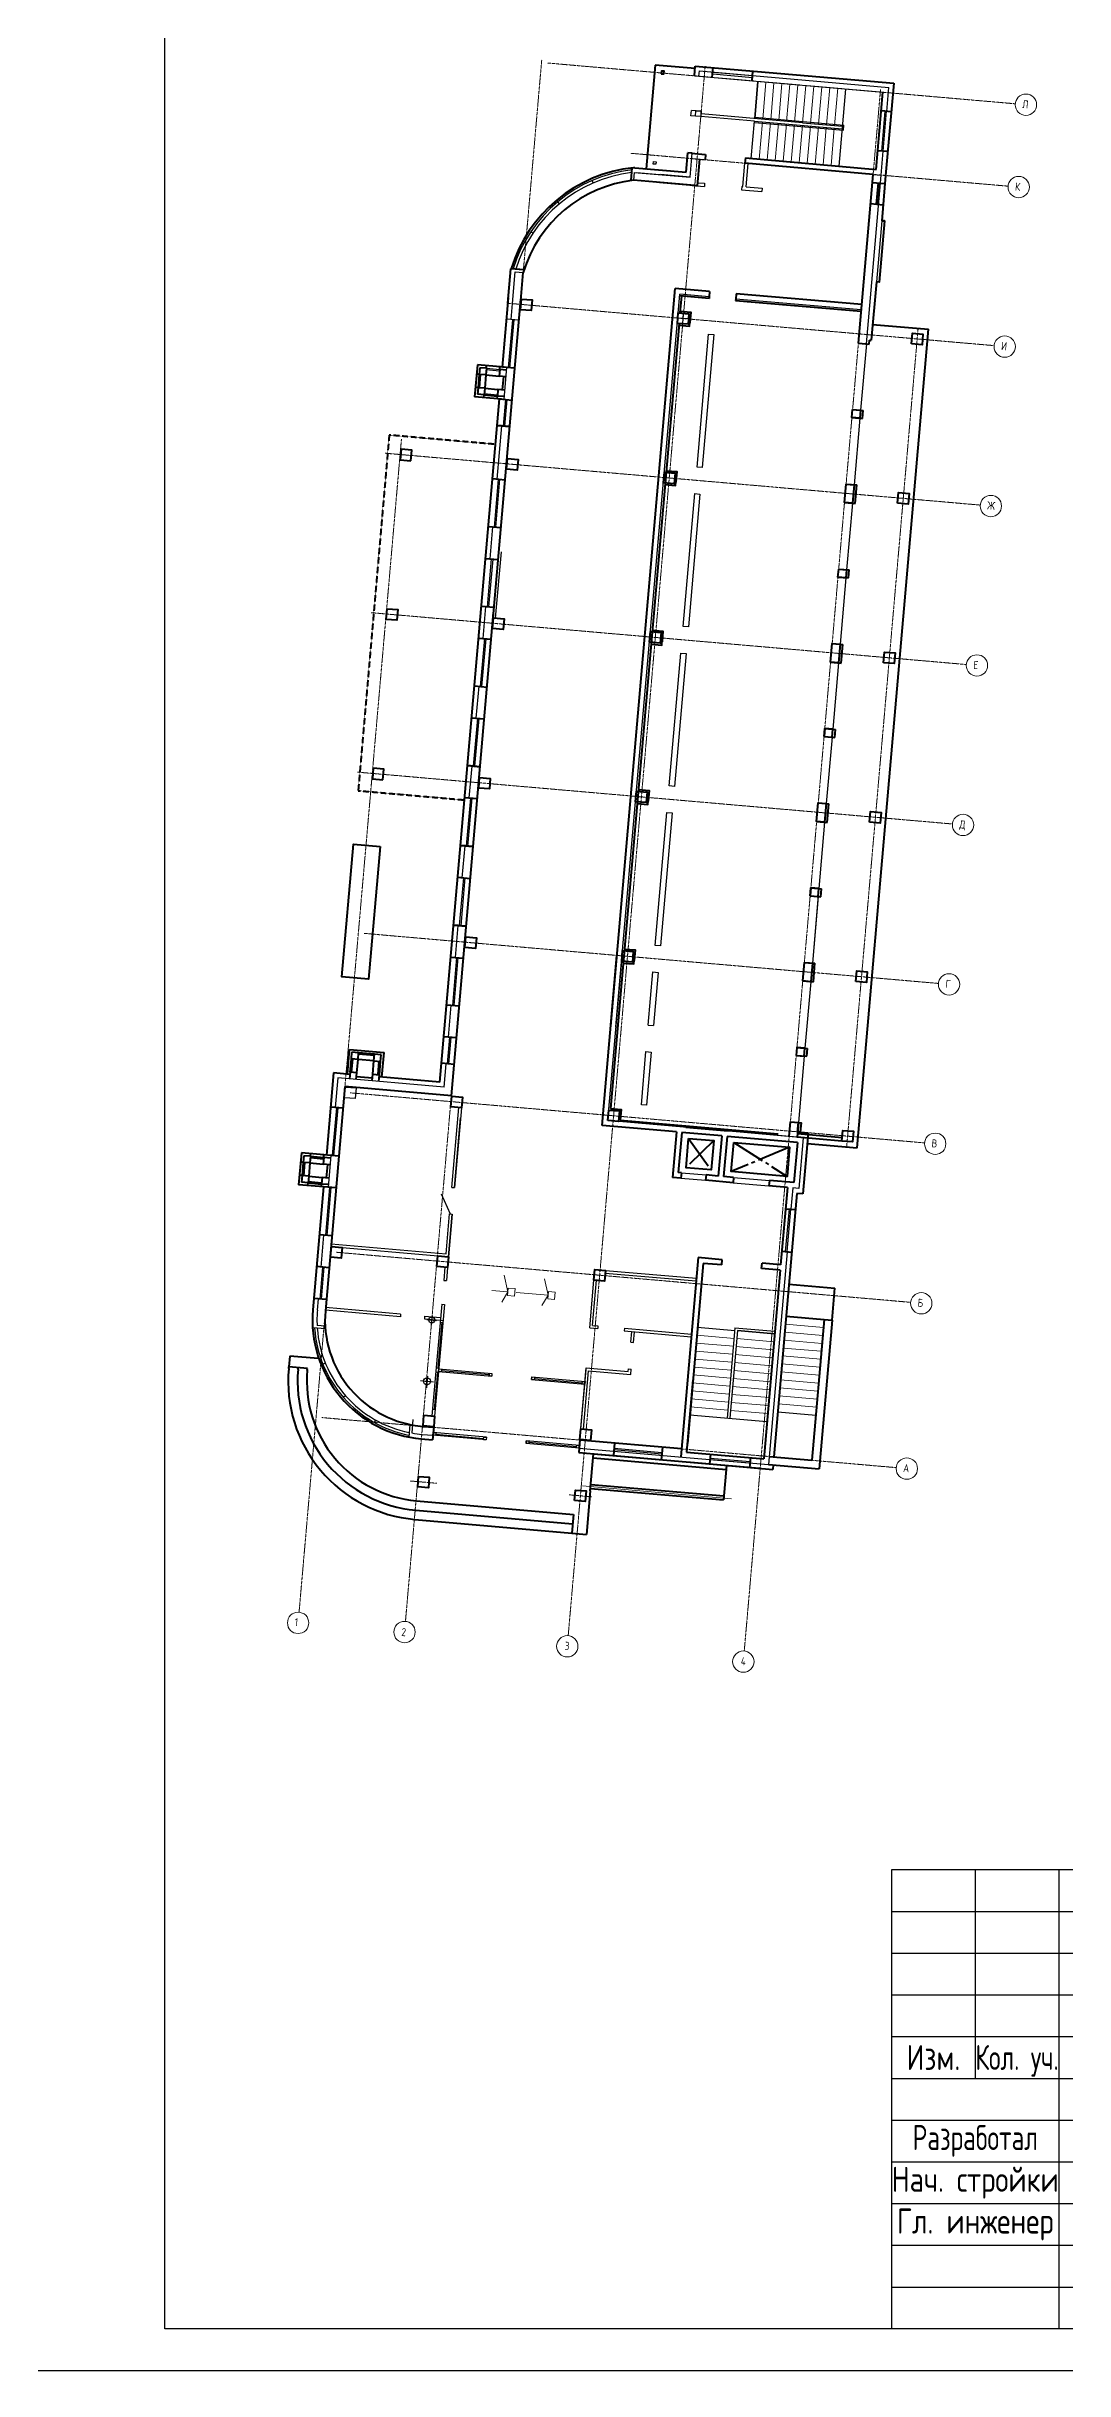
# Model space of a CAD drawing. Header units: millimetres. Extents: x 1473769 to 1639315, y 535888 to 613924.
# Drawn here: x 1585216 to 1607857, y 535888 to 587614 of the extents above; entities that cross this region are included whole.
import ezdxf

# ---------------------------------------------------------------- set-up
doc = ezdxf.new("R2010")
doc.units = ezdxf.units.MM
for name, pattern in [('ACAD_ISO10W100_LPSP', [15.5, 11, -2, 0.5, -2]), ('CENTER', [20, 15, -1.7, 1.6, -1.7]), ('DASHED', [0.75, 0.5, -0.25])]:
    doc.linetypes.add(name, pattern=pattern)
for name, color, linetype, lineweight in [('01 - здание', 1, 'Continuous', 40), ('01-здание', 5, 'Continuous', 15), ('01-Контур', 1, 'Continuous', 40), ('Линии рамки', 250, 'Continuous', 25), ('Текст рамки', 250, 'Continuous', 9)]:
    doc.layers.add(name, color=color, linetype=linetype, lineweight=lineweight)
doc.layers.add('01-оси здания', color=1, linetype='Continuous', lineweight=15, plot=False)
doc.styles.add('LPSP', font='ROMANS.shx', dxfattribs={"width": 0.9})
doc.styles.add('Тип  GOST Common', font='GOST Common.ttf', dxfattribs={"width": 0.85})
doc.styles.add('Тип  GOST Common узкий', font='GOST Common.ttf', dxfattribs={"width": 0.75})

msp = doc.modelspace()

# ---------------------------------------------------------------- linework, layer by layer
at = {"layer": '01 - здание', "ltscale": 100}
for p, q in [((1598752.8, 587197.8), (1598551.6, 584891.1)), ((1599640, 587120.5), (1598752.8, 587197.8)), ((1599626.1, 586960.9), (1599645.2, 587179.7)), ((1599645.2, 587179.7), (1604057.7, 586794.9)), ((1600022.4, 586926.3), (1600041.5, 587145.2)), ((1600909.6, 586849), (1600928.7, 587067.8)), ((1603670.1, 584879.8), (1603819.7, 586595.1)), ((1603670.1, 584879.8), (1603819.7, 586595.1)), ((1603670.1, 584879.8), (1603819.7, 586595.1)), ((1603670.1, 584879.8), (1603819.7, 586595.1)), ((1603670.1, 584879.8), (1603819.7, 586595.1)), ((1603670.1, 584879.8), (1603819.7, 586595.1)), ((1603670.1, 584879.8), (1603819.7, 586595.1)), ((1603670.1, 584879.8), (1603819.7, 586595.1)), ((1604057.7, 586794.9), (1603878.7, 584742.5)), ((1604002.5, 586162), (1603783.6, 586181.1)), ((1599438.8, 584813.7), (1599476.5, 585245.6)), ((1599577.1, 585236.8), (1599476.5, 585245.6)), ((1599556.4, 585238.6), (1599872.8, 585211)), ((1599692.6, 584511.6), (1599744.2, 585103.1)), ((1599872.8, 585211), (1599862.5, 585092.7)), ((1600760, 585133.7), (1600749.7, 585015.4)), ((1600760, 585133.7), (1603670.1, 584879.8)), ((1603925.1, 585274.8), (1603706.2, 585293.9)), ((1598237.6, 584912.2), (1598212.8, 584627.9)), ((1598297.3, 584913.2), (1598269.3, 584915.7)), ((1599633.5, 584516.7), (1598273, 584635.4)), ((1598297.3, 584913.2), (1599438.8, 584813.7)), ((1599692.6, 584511.6), (1598852.7, 584584.8)), ((1603600.7, 584766.7), (1600749.7, 585015.4)), ((1603273.1, 581010.8), (1603600.7, 584766.7)), ((1603585.2, 584589.3), (1603863.2, 584565)), ((1603878.7, 584742.5), (1603791, 583736.9)), ((1603543.9, 584116.1), (1603821.9, 584091.8)), ((1603850.1, 583731.8), (1603731.4, 582371.4)), ((1603850.1, 583731.8), (1603791, 583736.9)), ((1595477.7, 581899.3), (1595544.7, 582668.1)), ((1595822.7, 582643.9), (1595544.7, 582668.1)), ((1595835.7, 582642.7), (1595544.7, 582668.1)), ((1595755.6, 581875), (1595817.6, 582584.8)), ((1595146.9, 574895.5), (1595766, 581993.3)), ((1595353.8, 580479.7), (1595488, 582017.6)), ((1597763.2, 565806), (1599195.7, 582230.4)), ((1599964.6, 582163.4), (1599195.7, 582230.4)), ((1599951, 582007.8), (1599300.4, 582064.6)), ((1599337.6, 582061.3), (1599304.8, 581684.7)), ((1599954.3, 582045.1), (1599951, 582007.8)), ((1599964.6, 582163.4), (1599954.3, 582045.1)), ((1600545.7, 581993.5), (1600542.5, 581956.2)), ((1603334.3, 581712.7), (1600542.5, 581956.2)), ((1600556.1, 582111.8), (1600545.7, 581993.5)), ((1603347.9, 581868.3), (1600556.1, 582111.8)), ((1603672.3, 582376.5), (1603558.8, 581075.3)), ((1599284.2, 581448.1), (1597760.4, 563977.5)), ((1603589.7, 581430), (1604831.9, 581321.7)), ((1603243, 563104.2), (1604831.9, 581321.7)), ((1603273.1, 581010.8), (1603509.7, 580990.2)), ((1603509.7, 580990.2), (1603517.4, 581078.9)), ((1603517.4, 581078.9), (1603558.8, 581075.3)), ((1594797.8, 580528.2), (1594735.9, 579818.4)), ((1595395.2, 580476.1), (1594797.8, 580528.2)), ((1594851.8, 580463.9), (1594838.9, 580316)), ((1594999.7, 580451), (1594851.8, 580463.9)), ((1594999.7, 580451), (1594986.8, 580303.1)), ((1594999.7, 580451), (1595004.9, 580510.2)), ((1595295.4, 580425.2), (1595282.6, 580277.3)), ((1595295.4, 580425.2), (1595300.6, 580484.4)), ((1595449.2, 580411.8), (1595295.4, 580425.2)), ((1595631.8, 580455.5), (1595353.8, 580479.7)), ((1594813.1, 580020.3), (1594754, 580025.5)), ((1594838.9, 580316), (1594779.8, 580321.2)), ((1594813.1, 580020.3), (1594800.2, 579872.4)), ((1594948.1, 579859.5), (1594800.2, 579872.4)), ((1594838.9, 580316), (1594813.1, 580020.3)), ((1594961, 580007.4), (1594813.1, 580020.3)), ((1594986.8, 580303.1), (1594838.9, 580316)), ((1594943, 579800.4), (1594948.1, 579859.5)), ((1594961, 580007.4), (1594948.1, 579859.5)), ((1594948.1, 579859.5), (1595243.9, 579833.7)), ((1594986.8, 580303.1), (1594961, 580007.4)), ((1594961, 580007.4), (1595256.8, 579981.6)), ((1594986.8, 580303.1), (1595282.6, 580277.3)), ((1595256.8, 579981.6), (1595243.9, 579833.7)), ((1595410.5, 579968.2), (1595256.8, 579981.6)), ((1595436.3, 580263.9), (1595282.6, 580277.3)), ((1595377.2, 580269.1), (1595351.4, 579973.4)), ((1594580, 571607.5), (1595291.9, 579769.9)), ((1595333.3, 579766.3), (1594735.9, 579818.4)), ((1595238.7, 579774.6), (1595243.9, 579833.7)), ((1595397.6, 579820.3), (1595243.9, 579833.7)), ((1595291.9, 579769.9), (1595569.9, 579745.7)), ((1603128.6, 579354.6), (1603365.2, 579334)), ((1603128.6, 579354.6), (1603365.2, 579334)), ((1603144.1, 579532.1), (1603380.7, 579511.5)), ((1603365.2, 579334), (1603380.7, 579511.5)), ((1595518.3, 579154.2), (1595240.3, 579178.5)), ((1595240.3, 579178.5), (1595518.3, 579154.2)), ((1595137.2, 577995.5), (1595415.2, 577971.3)), ((1602963.5, 577461.9), (1602999.7, 577875.9)), ((1602999.7, 577875.9), (1603236.3, 577855.3)), ((1603200.1, 577441.3), (1603236.3, 577855.3)), ((1602963.5, 577461.9), (1603200.1, 577441.3)), ((1595044.3, 576930.8), (1595322.3, 576906.6)), ((1594982.4, 576221.1), (1595260.4, 576196.8)), ((1594982.4, 576221.1), (1595260.4, 576196.8)), ((1602819.1, 575805.8), (1602834.6, 575983.2)), ((1602819.1, 575805.8), (1603055.7, 575785.1)), ((1602819.1, 575805.8), (1603055.7, 575785.1)), ((1602834.6, 575983.2), (1603071.2, 575962.6)), ((1603055.7, 575785.1), (1603071.2, 575962.6)), ((1594219.4, 564260.7), (1595157.2, 575013.8)), ((1594889.6, 575156.4), (1595167.5, 575132.1)), ((1594827.6, 574446.6), (1595105.6, 574422.4)), ((1602654, 573913), (1602690.1, 574327)), ((1602690.1, 574327), (1602926.7, 574306.4)), ((1602890.6, 573892.4), (1602926.7, 574306.4)), ((1602654, 573913), (1602890.6, 573892.4)), ((1594734.8, 573381.9), (1595012.8, 573357.7)), ((1594672.9, 572672.2), (1594950.9, 572647.9)), ((1602509.6, 572256.9), (1602525.1, 572434.3)), ((1602509.6, 572256.9), (1602746.2, 572236.2)), ((1602509.6, 572256.9), (1602746.2, 572236.2)), ((1602525.1, 572434.3), (1602761.6, 572413.7)), ((1602746.2, 572236.2), (1602761.6, 572413.7)), ((1593965.6, 564562.9), (1594580, 571607.5)), ((1594580, 571607.5), (1594858, 571583.2)), ((1594857.8, 571583.3), (1594580, 571607.5)), ((1594518.1, 570897.7), (1594796.1, 570873.5)), ((1602344.5, 570364.1), (1602380.6, 570778.2)), ((1602380.6, 570778.2), (1602617.2, 570757.5)), ((1602581.1, 570343.5), (1602617.2, 570757.5)), ((1602344.5, 570364.1), (1602581.1, 570343.5)), ((1594425.3, 569833), (1594703.3, 569808.8)), ((1594703.1, 569808.8), (1594425.3, 569833)), ((1594363.4, 569123.3), (1594641.4, 569099)), ((1602200.1, 568708), (1602215.5, 568885.4)), ((1602200.1, 568708), (1602436.6, 568687.3)), ((1602200.1, 568708), (1602436.6, 568687.3)), ((1602215.5, 568885.4), (1602452.1, 568864.8)), ((1602436.6, 568687.3), (1602452.1, 568864.8)), ((1594270.5, 568058.6), (1594548.5, 568034.4)), ((1594548.3, 568034.4), (1594270.5, 568058.6)), ((1594208.6, 567348.8), (1594486.6, 567324.6)), ((1597570.7, 563598.9), (1597900.8, 567384.4)), ((1602035, 566815.2), (1602071.1, 567229.3)), ((1602071.1, 567229.3), (1602307.7, 567208.6)), ((1602271.6, 566794.6), (1602307.7, 567208.6)), ((1602035, 566815.2), (1602271.6, 566794.6)), ((1594115.7, 566284.2), (1594393.7, 566259.9)), ((1594331.6, 565550.1), (1594053.8, 565574.4)), ((1591907.3, 564742.5), (1591955.2, 565292.5)), ((1591955.2, 565292.5), (1592724.2, 565225.5)), ((1591970.5, 564784.6), (1591996.3, 565080.4)), ((1591996.3, 565080.4), (1592009.2, 565228.2)), ((1592144.2, 565067.5), (1591996.3, 565080.4)), ((1592000.1, 564782), (1592025.9, 565077.8)), ((1592157.1, 565215.3), (1592009.2, 565228.2)), ((1592118.4, 564771.7), (1592144.2, 565067.5)), ((1592144.2, 565067.5), (1592157.1, 565215.3)), ((1592499.1, 565036.5), (1592144.2, 565067.5)), ((1592509.4, 565154.8), (1592154.5, 565185.8)), ((1592512, 565184.4), (1592157.1, 565215.3)), ((1592473.3, 564740.8), (1592499.1, 565036.5)), ((1592499.1, 565036.5), (1592512, 565184.4)), ((1592499.1, 565036.5), (1592647, 565023.6)), ((1592659.9, 565171.5), (1592512, 565184.4)), ((1592591.6, 564730.5), (1592617.4, 565026.2)), ((1592621.2, 564727.9), (1592647, 565023.6)), ((1592647, 565023.6), (1592659.9, 565171.5)), ((1592676.2, 564675.4), (1592724.2, 565225.5)), ((1594280, 564958.7), (1594002.2, 564982.9)), ((1601890.5, 565159.1), (1602127.1, 565138.4)), ((1601890.5, 565159.1), (1602127.1, 565138.4)), ((1601906, 565336.5), (1602142.6, 565315.9)), ((1602127.1, 565138.4), (1602142.6, 565315.9)), ((1591853.4, 564467), (1591418, 559474.9)), ((1591599.7, 564769.3), (1591440.3, 562941.6)), ((1591966.4, 564737.3), (1591599.7, 564769.3)), ((1594219.4, 564260.7), (1591853.4, 564467)), ((1591970.5, 564784.6), (1591957.6, 564636.8)), ((1592118.4, 564771.7), (1591970.5, 564784.6)), ((1592105.5, 564623.9), (1592118.4, 564771.7)), ((1592465.6, 564652.1), (1592110.7, 564683)), ((1592460.4, 564592.9), (1592473.3, 564740.8)), ((1592473.3, 564740.8), (1592621.2, 564727.9)), ((1592608.3, 564580), (1592621.2, 564727.9)), ((1593965.6, 564562.9), (1592617, 564680.6)), ((1591811.1, 563982), (1591533.1, 564006.3)), ((1591811.1, 563982), (1591533.1, 564006.3)), ((1597760.4, 563977.5), (1597997, 563956.9)), ((1597997, 563956.9), (1597976.4, 563720.3)), ((1599226.8, 563454.5), (1597570.7, 563598.9)), ((1597976.4, 563720.3), (1601488, 563414)), ((1599226.8, 563454.5), (1599138.6, 562443)), ((1599345.1, 563444.1), (1599267.2, 562551)), ((1600232.3, 563366.8), (1599345.1, 563444.1)), ((1600232.3, 563366.8), (1599345.1, 563444.1)), ((1600232.3, 563366.8), (1600154.4, 562473.6)), ((1600350.6, 563356.4), (1600272.7, 562463.3)), ((1601918.1, 563219.7), (1600350.6, 563356.4)), ((1602904.3, 563252.9), (1601910.6, 563339.6)), ((1602910.5, 563323.9), (1601916.8, 563410.6)), ((1602157, 563431.3), (1601920.4, 563452)), ((1602157, 563431.3), (1602038.9, 562076.8)), ((1590884.3, 562990.1), (1590822.4, 562280.3)), ((1590925.4, 562777.9), (1590866.2, 562783.1)), ((1591718.3, 562917.4), (1590884.3, 562990.1)), ((1590925.4, 562777.9), (1590899.6, 562482.2)), ((1590938.3, 562925.8), (1590925.4, 562777.9)), ((1591073.3, 562765), (1590925.4, 562777.9)), ((1591086.2, 562912.9), (1590938.3, 562925.8)), ((1591086.2, 562912.9), (1591073.3, 562765)), ((1591083.6, 562883.3), (1591379.3, 562857.5)), ((1591086.2, 562912.9), (1591091.3, 562972)), ((1591086.2, 562912.9), (1591381.9, 562887.1)), ((1591381.9, 562887.1), (1591369, 562739.2)), ((1591381.9, 562887.1), (1591387.1, 562946.3)), ((1591535.7, 562873.7), (1591381.9, 562887.1)), ((1601918.1, 563219.7), (1601840.2, 562326.6)), ((1602136.9, 563200.6), (1603243, 563104.2)), ((1591656.4, 562207.6), (1590822.4, 562280.3)), ((1590899.6, 562482.2), (1590840.4, 562487.3)), ((1590899.6, 562482.2), (1590886.7, 562334.3)), ((1591034.6, 562321.4), (1590886.7, 562334.3)), ((1591047.5, 562469.3), (1590899.6, 562482.2)), ((1590955, 562775.3), (1590929.2, 562479.6)), ((1591029.4, 562262.3), (1591034.6, 562321.4)), ((1591047.5, 562469.3), (1591034.6, 562321.4)), ((1591034.6, 562321.4), (1591330.3, 562295.6)), ((1591037.1, 562351), (1591332.9, 562325.2)), ((1591073.3, 562765), (1591047.5, 562469.3)), ((1591047.5, 562469.3), (1591343.2, 562443.5)), ((1591073.3, 562765), (1591369, 562739.2)), ((1591325.1, 562236.5), (1591330.3, 562295.6)), ((1591343.2, 562443.5), (1591330.3, 562295.6)), ((1591484.1, 562282.2), (1591330.3, 562295.6)), ((1591497, 562430.1), (1591343.2, 562443.5)), ((1591522.8, 562725.8), (1591369, 562739.2)), ((1591463.6, 562731), (1591437.8, 562435.2)), ((1599324.9, 562426.8), (1599138.6, 562443)), ((1599335.2, 562545.1), (1599267.2, 562551)), ((1599335.2, 562545.1), (1599324.9, 562426.8)), ((1599885.3, 562497.1), (1599875, 562378.8)), ((1600484.2, 562325.7), (1599875, 562378.8)), ((1600154.4, 562473.6), (1599885.3, 562497.1)), ((1600494.5, 562444), (1600272.7, 562463.3)), ((1600494.5, 562444), (1600484.2, 562325.7)), ((1601293, 562374.3), (1601282.7, 562256)), ((1601840.2, 562326.6), (1601293, 562374.3)), ((1591378.4, 562231.8), (1591140, 559499.2)), ((1601693.8, 562220.2), (1601282.7, 562256)), ((1601902.8, 562088.7), (1601391.1, 556221.2)), ((1601693.8, 562220.2), (1601543.7, 560498.9)), ((1601652.5, 561747), (1601871.4, 561727.9)), ((1602038.9, 562076.8), (1601902.8, 562088.7)), ((1602038.9, 562076.8), (1601902.8, 562088.7)), ((1591563.5, 561142.9), (1591285.5, 561167.2)), ((1591563.5, 561142.9), (1591285.5, 561167.2)), ((1601570, 560800.6), (1601788.8, 560781.5)), ((1601570, 560800.6), (1601788.8, 560781.5)), ((1591501.6, 560433.1), (1591223.6, 560457.4)), ((1599710.1, 560658.9), (1599323.2, 556222.8)), ((1599818.1, 560530.3), (1599468.3, 556520)), ((1600242.4, 560612.4), (1599710.1, 560658.9)), ((1600232.1, 560494.1), (1599818.1, 560530.3)), ((1600232.1, 560494.1), (1600242.4, 560612.4)), ((1601119.3, 560416.8), (1601129.6, 560535.1)), ((1601533.4, 560380.7), (1601119.3, 560416.8)), ((1601543.7, 560498.9), (1601129.6, 560535.1)), ((1601533.4, 560380.7), (1601167.1, 556181.1)), ((1591439.7, 559723.4), (1591161.7, 559747.6)), ((1591439.7, 559723.4), (1591161.7, 559747.6)), ((1601726.4, 560065.8), (1602747.6, 559976.8)), ((1602687.8, 559266.8), (1602749.7, 559976.6)), ((1601664.5, 559356), (1602510.3, 559282.3)), ((1602510.3, 559282.3), (1602236.9, 556147.4)), ((1602687.8, 559267.6), (1602398.9, 555954.5)), ((1602510.4, 559283), (1602687.8, 559267.6)), ((1590602.5, 558187.2), (1590606.1, 558228.6)), ((1590626.7, 558465.2), (1590606.1, 558228.6)), ((1591020.2, 558192.5), (1590606.1, 558228.6)), ((1591260.2, 558410), (1590626.7, 558465.2)), ((1590809.5, 558169.2), (1590813.1, 558210.6)), ((1591016.5, 558151.1), (1591020.2, 558192.5)), ((1599592.1, 557939.6), (1599451.8, 556330.7)), ((1593551.4, 556624.8), (1593801.8, 556603)), ((1593589.5, 556901.6), (1593826, 556881)), ((1593590.5, 556913.5), (1593661.5, 556907.3)), ((1593827.1, 556892.8), (1593801.8, 556603)), ((1597080.2, 556609.1), (1597055, 556319.3)), ((1599338.7, 556400.2), (1597079.2, 556597.3)), ((1597055, 556319.3), (1599444.5, 556110.9)), ((1597308.6, 555468.7), (1597380.3, 556290.9)), ((1597372.5, 556202.2), (1600329.9, 555944.2)), ((1597380.3, 556290.9), (1601077, 555968.5)), ((1597848.1, 556530.2), (1597823.9, 556252.2)), ((1598912.8, 556437.3), (1598888.6, 556159.3)), ((1599451.8, 556330.7), (1601167.1, 556181.1)), ((1599545.1, 556102.1), (1601366.9, 555943.2)), ((1599984.1, 556284.3), (1599965, 556065.5)), ((1600871.4, 556206.9), (1600852.3, 555988.1)), ((1601290.5, 556230), (1602236.9, 556147.4)), ((1597320.9, 555610.7), (1600278.4, 555352.8)), ((1600337.7, 556033), (1600270.6, 555264)), ((1601275.1, 556052.5), (1602398.9, 555954.5)), ((1601375.6, 556043.7), (1601366.9, 555943.2)), ((1593427, 555038.5), (1596916.7, 554734.1)), ((1593445, 555245.5), (1596934.8, 554941.1)), ((1597308.6, 555468.7), (1597224, 554498.7)), ((1597313.2, 555522), (1600270.6, 555264)), ((1593408.9, 554831.4), (1596898.6, 554527.1)), ((1596934.8, 554941.1), (1596898.6, 554527.1)), ((1596898.6, 554527.1), (1597224, 554498.7))]:
    msp.add_line(p, q, dxfattribs=at)
at = {"layer": '01 - здание', "lineweight": -2, "ltscale": 100}
for p, q in [((1599626.1, 586960.9), (1599726.7, 586952.1)), ((1599726.7, 586952.1), (1599737, 587070.4)), ((1599726.7, 586952.1), (1603819.7, 586595.1)), ((1599737, 587070.4), (1603948.3, 586703.1)), ((1600032.7, 587044.6), (1600919.9, 586967.2)), ((1600034.3, 587003.1), (1600916.4, 586926.2)), ((1600967.5, 586009.5), (1601039.8, 586837.6)), ((1601039.8, 586837.6), (1600967.5, 586009.5)), ((1602842, 584952.1), (1602991.6, 586667.4)), ((1603901.9, 586170.8), (1603948.3, 586703.1)), ((1603901.9, 586170.8), (1603948.3, 586703.1)), ((1603901.9, 586170.8), (1603948.3, 586703.1)), ((1603901.9, 586170.8), (1603948.3, 586703.1)), ((1603901.9, 586170.8), (1603948.3, 586703.1)), ((1599548.7, 586073.7), (1599559.1, 586192)), ((1599767.6, 586054.6), (1599548.7, 586073.7)), ((1599777.9, 586172.9), (1599559.1, 586192)), ((1599649.3, 586064.9), (1599659.6, 586183.2)), ((1599777.9, 586172.9), (1599767.6, 586054.6)), ((1600962.4, 585950.4), (1599767.6, 586054.6)), ((1599772.7, 586113.7), (1599777.9, 586172.9)), ((1602027.1, 585917.1), (1599772.7, 586113.7)), ((1603862.7, 586174.2), (1603785.3, 585287)), ((1603893, 586171.6), (1603815.6, 585284.3)), ((1600890.2, 585122.3), (1600962.4, 585950.4)), ((1600959.8, 585920.8), (1602941.3, 585748)), ((1600962.4, 585950.4), (1602914.3, 585780.1)), ((1600970.1, 586039.1), (1602951.6, 585866.3)), ((1602032.2, 585916.7), (1602919.4, 585839.3)), ((1602941.3, 585748), (1602951.6, 585866.3)), ((1599530.4, 584704), (1599577.1, 585236.8)), ((1599566.7, 585118.5), (1599862.5, 585092.7)), ((1603778.1, 584751.2), (1603824.5, 585283.6)), ((1603778.1, 584751.2), (1603824.5, 585283.6)), ((1603778.1, 584751.2), (1603824.5, 585283.6)), ((1603778.1, 584751.2), (1603824.5, 585283.6)), ((1603778.1, 584751.2), (1603824.5, 585283.6)), ((1603778.1, 584751.2), (1603824.5, 585283.6)), ((1597375.9, 584577.9), (1597352.3, 584632.4)), ((1598288.5, 584812.8), (1598273, 584635.4)), ((1598288.5, 584812.8), (1599530.6, 584704.5)), ((1598347.7, 584807.7), (1599530.6, 584704)), ((1598537.8, 584869.3), (1598537.7, 584867.8)), ((1599438.8, 584813.7), (1598551.6, 584891.1)), ((1599530.6, 584704.5), (1598868.2, 584762.3)), ((1599438.8, 584813.7), (1598876.9, 584862.7)), ((1599574.3, 584521.9), (1599846.4, 584498.2)), ((1599698.8, 584582.6), (1599852.6, 584569.1)), ((1599852.6, 584569.1), (1599846.4, 584498.2)), ((1600704.3, 584494.9), (1600749.7, 585015.4)), ((1600704.3, 584494.9), (1600749.7, 585015.4)), ((1600775.3, 584488.7), (1600820.7, 585009.2)), ((1600775.3, 584488.7), (1600820.7, 585009.2)), ((1603450.5, 580995.3), (1603778.1, 584751.2)), ((1603600.7, 584766.7), (1603778.1, 584751.2)), ((1603600.7, 584766.7), (1603778.1, 584751.2)), ((1603600.7, 584766.7), (1603778.1, 584751.2)), ((1603600.7, 584766.7), (1603778.1, 584751.2)), ((1603600.7, 584766.7), (1603778.1, 584751.2)), ((1603600.7, 584766.7), (1603778.1, 584751.2)), ((1603703.5, 584578.9), (1603662.2, 584105.8)), ((1603733, 584576.4), (1603691.8, 584103.2)), ((1596623.6, 584114.3), (1596585.4, 584159.8)), ((1600680.7, 584496.9), (1600674.5, 584425.9)), ((1600674.5, 584425.9), (1601124, 584386.7)), ((1600680.7, 584496.9), (1600704.3, 584494.9)), ((1600775.3, 584488.7), (1601130.2, 584457.7)), ((1601130.2, 584457.7), (1601124, 584386.7)), ((1596033.5, 583456.6), (1595984.1, 583489.5)), ((1603791, 583736.9), (1603672.3, 582376.5)), ((1595578.2, 581890.5), (1595640.1, 582600.3)), ((1595640.1, 582600.3), (1595817.6, 582584.8)), ((1597881.5, 565795.7), (1599303.6, 582101.8)), ((1599954.3, 582045.1), (1599303.6, 582101.8)), ((1603337.5, 581750), (1600545.7, 581993.5)), ((1603731.4, 582371.4), (1603672.3, 582376.5)), ((1595724.7, 581520.1), (1595446.7, 581544.4)), ((1595578.3, 581532.9), (1595485.4, 580468.3)), ((1595608.6, 581530.3), (1595515.7, 580465.6)), ((1595547.2, 581535.6), (1595578.2, 581890.5)), ((1599493.8, 581549), (1599257.2, 581569.6)), ((1599365.2, 581441), (1599385.8, 581677.6)), ((1603450.5, 580995.3), (1603321.5, 579516.6)), ((1594997.1, 580421.4), (1595292.9, 580395.6)), ((1594999.7, 580451), (1595295.4, 580425.2)), ((1595392.5, 579761.2), (1595454.4, 580471)), ((1594868.5, 580313.5), (1594842.7, 580017.7)), ((1594950.7, 579889.1), (1595246.4, 579863.3)), ((1595423.5, 579758.5), (1595371.9, 579167)), ((1595453.8, 579755.8), (1595402.2, 579164.3)), ((1603128.6, 579354.6), (1603144.1, 579532.1)), ((1603306.1, 579339.2), (1603177.1, 577860.5)), ((1603306.1, 579339.2), (1603321.5, 579516.6)), ((1595237.7, 577986.7), (1595340.9, 579169.7)), ((1595178.2, 576919.2), (1595271.1, 577983.8)), ((1595208.5, 576916.5), (1595301.4, 577981.2)), ((1603141, 577446.4), (1603177.1, 577860.5)), ((1603141, 577446.4), (1603012, 575967.7)), ((1595083, 576212.3), (1595144.9, 576922.1)), ((1595324.8, 576368.4), (1595196, 574891.3)), ((1595023.5, 575144.7), (1595116.3, 576209.4)), ((1595053.8, 575142.1), (1595146.6, 576206.7)), ((1602996.5, 575790.3), (1602867.6, 574311.6)), ((1602996.5, 575790.3), (1603012, 575967.7)), ((1594928.2, 574437.8), (1594990.1, 575147.6)), ((1594868.7, 573370.3), (1594961.6, 574434.9)), ((1594899, 573367.6), (1594991.9, 574432.3)), ((1602831.5, 573897.5), (1602867.6, 574311.6)), ((1602831.5, 573897.5), (1602702.5, 572418.8)), ((1602831.5, 573897.5), (1602702.5, 572418.8)), ((1594773.4, 572663.4), (1594835.3, 573373.2)), ((1594714, 571595.8), (1594806.8, 572660.5)), ((1594744.3, 571593.2), (1594837.1, 572657.8)), ((1602687, 572241.4), (1602558.1, 570762.7)), ((1602687, 572241.4), (1602702.5, 572418.8)), ((1594618.7, 570888.9), (1594680.6, 571598.7)), ((1594559.2, 569821.4), (1594652, 570886)), ((1594589.5, 569818.7), (1594682.3, 570883.4)), ((1602521.9, 570348.6), (1602558.1, 570762.7)), ((1602521.9, 570348.6), (1602393, 568869.9)), ((1602521.9, 570348.6), (1602393, 568869.9)), ((1594463.9, 569114.5), (1594525.8, 569824.3)), ((1594404.4, 568046.9), (1594497.3, 569111.6)), ((1594434.7, 568044.3), (1594527.6, 569108.9)), ((1602380.1, 568722.1), (1602248.5, 567213.8)), ((1602377.5, 568692.5), (1602248.5, 567213.8)), ((1602377.5, 568692.5), (1602393, 568869.9)), ((1594309.2, 567340.1), (1594371.1, 568049.8)), ((1594249.7, 566272.5), (1594342.5, 567337.1)), ((1594280, 566269.8), (1594372.8, 567334.5)), ((1597699.3, 563706.9), (1598008.8, 567255.8)), ((1602212.4, 566799.7), (1602248.5, 567213.8)), ((1602212.4, 566799.7), (1602083.4, 565321)), ((1602212.4, 566799.7), (1602083.4, 565321)), ((1594154.4, 565565.6), (1594216.3, 566275.4)), ((1594136.2, 564971.2), (1594187.8, 565562.7)), ((1594166.5, 564968.6), (1594218.1, 565560.1)), ((1598599.9, 565833.5), (1598718.2, 565823.1)), ((1594057.4, 564453.6), (1594102.8, 564974.1)), ((1598548.3, 565242), (1598666.6, 565231.7)), ((1601890.5, 565159.1), (1601906, 565336.5)), ((1602068, 565143.6), (1601939, 563664.9)), ((1602068, 565143.6), (1602083.4, 565321)), ((1591691.5, 564660), (1591633.7, 563997.5)), ((1594057.4, 564453.6), (1591691.5, 564660)), ((1591664.7, 563994.8), (1591571.8, 562930.1)), ((1591695, 563992.2), (1591602.1, 562927.5)), ((1594232.2, 562221.1), (1594387, 563995.8)), ((1594446.1, 563990.6), (1594291.3, 562215.9)), ((1594291.3, 562215.9), (1594426.5, 563765.8)), ((1601910.6, 563339.6), (1597699.3, 563706.9)), ((1602046.7, 563327.7), (1599237.1, 563572.8)), ((1599432.3, 563555.7), (1600375.3, 563473.5)), ((1600023.8, 563504.1), (1599432.3, 563555.7)), ((1599432.3, 563555.7), (1600375.3, 563473.5)), ((1601782, 563231.6), (1600350.6, 563356.4)), ((1602046.7, 563327.7), (1601948.1, 562198)), ((1591540.8, 562932.8), (1591478.9, 562223.1)), ((1599324.9, 562426.8), (1599875, 562378.8)), ((1599335.2, 562545.1), (1599885.3, 562497.1)), ((1600484.2, 562325.7), (1601282.7, 562256)), ((1600494.5, 562444), (1601293, 562374.3)), ((1591509.9, 562220.4), (1591417.1, 561155.7)), ((1591540.2, 562217.7), (1591447.4, 561153)), ((1594204.3, 561627.6), (1594003.4, 562069.2)), ((1594232.2, 562221.1), (1594291.3, 562215.9)), ((1601652.5, 561747), (1601871.4, 561727.9)), ((1601812.1, 562209.8), (1601770.8, 561736.7)), ((1601812.1, 562209.8), (1601770.8, 561736.7)), ((1601948.1, 562198), (1601812.1, 562209.8)), ((1601948.1, 562198), (1601812.1, 562209.8)), ((1601871.4, 561727.9), (1601902.8, 562088.7)), ((1601871.4, 561727.9), (1601902.8, 562088.7)), ((1594103.2, 560742.6), (1594180.6, 561629.6)), ((1594157.2, 560678.3), (1594239.8, 561624.5)), ((1594239.8, 561624.5), (1594157.2, 560678.3)), ((1594180.6, 561629.6), (1594239.8, 561624.5)), ((1601729.6, 561740.3), (1601647, 560793.9)), ((1601729.6, 561740.3), (1601647, 560793.9)), ((1601760.5, 561737.6), (1601678, 560791.2)), ((1601760.5, 561737.6), (1601678, 560791.2)), ((1591324.2, 560448.6), (1591386.1, 561158.4)), ((1591542.9, 560906.3), (1593920.6, 560698.9)), ((1591548, 560965.5), (1594103.2, 560742.6)), ((1601688.3, 560790.3), (1601275.1, 556052.5)), ((1591355.2, 560445.9), (1591293.3, 559736.1)), ((1591385.5, 560443.3), (1591323.6, 559733.5)), ((1594077.5, 560446.9), (1594051.7, 560151.1)), ((1594136.6, 560441.7), (1594110.8, 560146)), ((1597641.8, 560314.8), (1599664.7, 560138.4)), ((1597647, 560373.9), (1599669.9, 560197.5)), ((1591240.4, 559488.6), (1591262.3, 559738.8)), ((1594051.7, 560151.1), (1594110.8, 560146)), ((1597296.9, 559093.3), (1597389.8, 560158)), ((1597361.2, 559147.3), (1597448.9, 560152.8)), ((1593087.1, 559341.3), (1591419.1, 559486.8)), ((1593092.2, 559400.4), (1591424.2, 559545.9)), ((1593092.2, 559400.4), (1593087.1, 559341.3)), ((1593624.5, 559354), (1593619.4, 559294.9)), ((1593619.4, 559294.9), (1593974.3, 559263.9)), ((1593624.5, 559354), (1593979.4, 559323.1)), ((1593677.5, 559277.9), (1593890.4, 559259.3)), ((1593792.2, 559363.2), (1593774.4, 559158.3)), ((1594005.2, 559618.8), (1593788.6, 557134.6)), ((1594064.4, 559613.6), (1593847.7, 557129.4)), ((1594006.2, 559219.4), (1593917.2, 558199.8)), ((1593970.7, 559222.5), (1594029.8, 559217.3)), ((1593974.3, 559263.9), (1594033.4, 559258.8)), ((1594005.2, 559618.8), (1594064.4, 559613.6)), ((1591417.4, 559069.7), (1591135.7, 559094.3)), ((1591413.1, 559129.7), (1591233.9, 559145.3)), ((1597296.9, 559093.3), (1597474.3, 559077.8)), ((1597361.2, 559147.3), (1597479.5, 559137)), ((1597361.2, 559147.3), (1597479.5, 559137)), ((1597479.5, 559137), (1597474.3, 559077.8)), ((1598071, 559085.4), (1598065.8, 559026.3)), ((1598065.8, 559026.3), (1599556.4, 558896.3)), ((1598071, 559085.4), (1599561.5, 558955.4)), ((1598071, 559085.4), (1599561.5, 558955.4)), ((1598210.8, 558775.2), (1598231.4, 559011.8)), ((1598210.8, 558775.2), (1598270, 558770.1)), ((1598270, 558770.1), (1598290.6, 559006.7)), ((1599694.3, 559110.7), (1600522.3, 559038.5)), ((1600527.5, 559097.6), (1600352.1, 557086.6)), ((1600581.5, 559033.3), (1600411.2, 557081.4)), ((1600527.5, 559097.6), (1601414.7, 559020.2)), ((1600581.5, 559033.3), (1601409.6, 558961.1)), ((1601409.6, 558961.1), (1600581.5, 559033.3)), ((1591417.9, 558309.6), (1591362.9, 558287.3)), ((1593881.7, 558202.9), (1593940.9, 558197.7)), ((1593934.4, 558123.1), (1595117.3, 558019.9)), ((1593939.5, 558182.3), (1595122.5, 558079.1)), ((1593996.1, 558147.5), (1595060.8, 558054.7)), ((1597080.2, 556609.1), (1597219.5, 558206.1)), ((1597100.9, 556845.7), (1597215.9, 558164.7)), ((1597160, 556840.5), (1597273.5, 558141.8)), ((1597219.5, 558206.1), (1598154.1, 558124.6)), ((1597273.5, 558141.8), (1598208.1, 558060.3)), ((1598154.1, 558124.6), (1598159.2, 558183.7)), ((1598159.2, 558183.7), (1598218.4, 558178.6)), ((1598208.1, 558060.3), (1598218.4, 558178.6)), ((1593535.2, 557919.5), (1593819.1, 557894.8)), ((1593626.3, 557911.6), (1593726, 557902.9)), ((1593686.8, 558017.5), (1593664.3, 557760.1)), ((1593909.5, 558111.1), (1593837, 557279.4)), ((1593874, 558114.2), (1593933.1, 558109)), ((1595063.4, 558084.2), (1595058.2, 558025.1)), ((1595122.5, 558079.1), (1595117.3, 558019.9)), ((1596009.7, 558001.7), (1596004.6, 557942.6)), ((1596004.6, 557942.6), (1597187.5, 557839.4)), ((1596009.7, 558001.7), (1597192.7, 557898.5)), ((1596066.3, 557967), (1597131, 557874.1)), ((1591867.7, 557581.6), (1591822.2, 557543.5)), ((1591867.7, 557581.6), (1591824.1, 557541.4)), ((1593801.5, 557282.4), (1593860.6, 557277.3)), ((1599524, 557158.8), (1601239.3, 557009.2)), ((1601478.8, 557226.7), (1602324.6, 557152.9)), ((1592532.8, 557043.2), (1592503.7, 556991.4)), ((1593296, 556944.4), (1593271.5, 556664.6)), ((1593364.4, 557052.4), (1593338.4, 556754.7)), ((1593574, 556724.2), (1593810.6, 556703.6)), ((1594993.5, 556600.4), (1593810.6, 556703.6)), ((1594998.7, 556659.5), (1593815.7, 556762.7)), ((1593872.3, 556728), (1594937, 556635.1)), ((1594998.7, 556659.5), (1594993.5, 556600.4)), ((1595885.9, 556582.1), (1595880.8, 556523)), ((1597068.9, 556479), (1595885.9, 556582.1)), ((1597063.7, 556419.8), (1595880.8, 556523)), ((1595942.5, 556547.4), (1597007.2, 556454.6)), ((1597063.7, 556419.8), (1599441.5, 556212.4)), ((1597835.4, 556383.8), (1598900, 556290.9)), ((1597838, 556414.1), (1598902.7, 556321.2)), ((1599441.5, 556212.4), (1601275.1, 556052.5)), ((1599973.8, 556166), (1600861, 556088.6)), ((1599976.4, 556195.6), (1600863.6, 556118.2))]:
    msp.add_line(p, q, dxfattribs=at)
at = {"layer": '01 - здание', "lineweight": 15, "ltscale": 100}
for p, q in [((1601217.2, 586822.1), (1601145, 585994)), ((1601394.6, 586806.6), (1601322.4, 585978.6)), ((1601572.1, 586791.2), (1601499.9, 585963.1)), ((1601749.5, 586775.7), (1601677.3, 585947.6)), ((1601927, 586760.2), (1601854.8, 585932.1)), ((1602104.4, 586744.7), (1602032.2, 585916.7)), ((1602281.9, 586729.3), (1602209.6, 585901.2)), ((1602459.3, 586713.8), (1602387.1, 585885.7)), ((1602636.8, 586698.3), (1602564.5, 585870.2)), ((1602814.2, 586682.8), (1602742, 585854.8)), ((1601139.8, 585934.9), (1601067.6, 585106.8)), ((1601317.3, 585919.4), (1601245, 585091.4)), ((1601494.7, 585903.9), (1601422.5, 585075.9)), ((1601672.2, 585888.5), (1601599.9, 585060.4)), ((1601849.6, 585873), (1601777.4, 585044.9)), ((1602027, 585857.5), (1601954.8, 585029.4)), ((1602204.5, 585842), (1602132.3, 585014)), ((1602381.9, 585826.6), (1602309.7, 584998.5)), ((1602559.4, 585811.1), (1602487.2, 584983)), ((1602736.8, 585795.6), (1602664.6, 584967.5)), ((1601649, 559178.6), (1602494.9, 559104.8)), ((1600491.4, 558683.6), (1599663.3, 558755.8)), ((1600506.9, 558861), (1599678.8, 558933.3)), ((1601378.6, 558606.2), (1600550.5, 558678.4)), ((1601394.1, 558783.7), (1600566, 558855.9)), ((1601602.6, 558646.3), (1602448.4, 558572.5)), ((1601618.1, 558823.7), (1602463.9, 558749.9)), ((1601633.6, 559001.2), (1602479.4, 558927.4)), ((1600445, 558151.3), (1599616.9, 558223.5)), ((1600460.4, 558328.7), (1599632.4, 558400.9)), ((1600475.9, 558506.1), (1599647.8, 558578.4)), ((1601332.2, 558073.9), (1600504.1, 558146.1)), ((1601347.7, 558251.3), (1600519.6, 558323.5)), ((1601363.1, 558428.8), (1600535.1, 558501)), ((1601571.7, 558291.4), (1602417.5, 558217.6)), ((1601587.1, 558468.8), (1602433, 558395.1)), ((1600398.5, 557618.9), (1599570.4, 557691.1)), ((1600414, 557796.4), (1599585.9, 557868.6)), ((1600429.5, 557973.8), (1599601.4, 558046)), ((1601285.7, 557541.5), (1600457.7, 557613.8)), ((1601301.2, 557719), (1600473.1, 557791.2)), ((1601316.7, 557896.4), (1600488.6, 557968.7)), ((1601525.2, 557759), (1602371, 557685.3)), ((1601540.7, 557936.5), (1602386.5, 557862.7)), ((1601556.2, 558113.9), (1602402, 558040.2)), ((1600367.6, 557264), (1599539.5, 557336.3)), ((1600383, 557441.5), (1599555, 557513.7)), ((1601254.8, 557186.7), (1600426.7, 557258.9)), ((1601270.3, 557364.1), (1600442.2, 557436.3)), ((1601494.3, 557404.2), (1602340.1, 557330.4)), ((1601509.8, 557581.6), (1602355.6, 557507.8)), ((1597139.6, 555581.8), (1600451.9, 555292.9))]:
    msp.add_line(p, q, dxfattribs=at)
at = {"layer": '01 - здание', "linetype": 'CENTER', "ltscale": 50}
for p, q in [((1599495.8, 563310.5), (1600000.9, 562610.9)), ((1600057.7, 563261.5), (1599439, 562659.9)), ((1601743.4, 563114.5), (1600444.5, 562572.2)), ((1600501.3, 563222.8), (1601686.7, 562463.9))]:
    msp.add_line(p, q, dxfattribs=at)
at = {"layer": '01 - здание', "linetype": 'Continuous', "lineweight": 15, "ltscale": 100}
for p, q in [((1595477.9, 559897.7), (1595396, 560265.4)), ((1595477.9, 559897.7), (1595123, 559928.6)), ((1595477.9, 559897.7), (1595343.9, 559668)), ((1596015, 559850.8), (1595660.1, 559881.8)), ((1596369.9, 559819.9), (1596015, 559850.8)), ((1596369.9, 559819.9), (1596235.8, 559590.2)), ((1596369.9, 559819.9), (1596287.9, 560187.6))]:
    msp.add_line(p, q, dxfattribs=at)
at = {"layer": '01 - здание', "ltscale": 100}
for points in [[(1598885.2, 587007.5), (1598944.4, 587002.3), (1598949.5, 587061.5), (1598890.4, 587066.7)], [(1603144.1, 579532.1), (1603321.5, 579516.6), (1603306.1, 579339.2), (1603128.6, 579354.6)], [(1603141, 577446.4), (1602963.5, 577461.9), (1602999.7, 577875.9), (1603177.1, 577860.5)], [(1602834.6, 575983.2), (1603012, 575967.7), (1602996.5, 575790.3), (1602819.1, 575805.8)], [(1602831.5, 573897.5), (1602654, 573913), (1602690.1, 574327), (1602867.6, 574311.6)], [(1602509.6, 572256.9), (1602687, 572241.4), (1602702.5, 572418.8), (1602525.1, 572434.3)], [(1602521.9, 570348.6), (1602344.5, 570364.1), (1602380.6, 570778.2), (1602558.1, 570762.7)], [(1602200.1, 568708), (1602377.5, 568692.5), (1602393, 568869.9), (1602215.5, 568885.4)], [(1602212.4, 566799.7), (1602035, 566815.2), (1602071.1, 567229.3), (1602248.5, 567213.8)], [(1601890.5, 565159.1), (1602068, 565143.6), (1602083.4, 565321), (1601906, 565336.5)], [(1601979.6, 563446.8), (1601920.4, 563452), (1601939, 563664.9), (1601998.2, 563659.7)]]:
    msp.add_lwpolyline(points, close=True, dxfattribs=at)
at = {"layer": '01 - здание', "lineweight": -2, "ltscale": 100}
for points in [[(1599767.6, 586054.6), (1599649.3, 586064.9), (1599659.6, 586183.2), (1599777.9, 586172.9)], [(1598715, 585055.6), (1598774.1, 585050.5), (1598769, 584991.3), (1598709.8, 584996.5)], [(1599801.6, 578244.3), (1599683.3, 578254.6), (1599941.2, 581212), (1600059.5, 581201.7)], [(1599492, 574695.4), (1599373.7, 574705.7), (1599631.7, 577663.1), (1599750, 577652.8)], [(1599182.5, 571146.5), (1599064.2, 571156.8), (1599322.2, 574114.2), (1599440.5, 574103.9)], [(1598873, 567597.6), (1598754.7, 567607.9), (1599012.6, 570565.3), (1599130.9, 570555)], [(1593993.5, 558117.9), (1593934.4, 558123.1), (1593939.5, 558182.3), (1593998.7, 558177.1)], [(1595117.3, 558019.9), (1595058.2, 558025.1), (1595063.4, 558084.2), (1595122.5, 558079.1)], [(1596063.7, 557937.4), (1596004.6, 557942.6), (1596009.7, 558001.7), (1596068.9, 557996.5)], [(1597187.5, 557839.4), (1597128.4, 557844.5), (1597133.5, 557903.7), (1597192.7, 557898.5)], [(1593869.7, 556698.4), (1593810.6, 556703.6), (1593815.7, 556762.7), (1593874.9, 556757.5)], [(1594993.5, 556600.4), (1594934.4, 556605.5), (1594939.5, 556664.7), (1594998.7, 556659.5)], [(1595939.9, 556517.8), (1595880.8, 556523), (1595885.9, 556582.1), (1595945.1, 556577)], [(1595939.9, 556517.8), (1595880.8, 556523), (1595885.9, 556582.1), (1595945.1, 556577)], [(1597063.7, 556419.8), (1597004.6, 556425), (1597009.7, 556484.1), (1597068.9, 556479)]]:
    msp.add_lwpolyline(points, close=True, dxfattribs=at)
at = {"layer": '01 - здание', "ltscale": 100}
for points in [[(1603791, 583736.9), (1603850.1, 583731.8), (1603731.4, 582371.4), (1603672.3, 582376.5)], [(1595757.2, 581755.7), (1595777.8, 581992.3), (1596014.4, 581971.7), (1595993.8, 581735.1), (1595757.2, 581755.7)], [(1599246.9, 581451.3), (1599267.5, 581687.9), (1599504.1, 581667.3), (1599483.5, 581430.7), (1599246.9, 581451.3)], [(1599280.9, 581410.8), (1599517.5, 581390.2), (1599538.1, 581626.8)], [(1599308.1, 581721.9), (1599544.6, 581701.3), (1599524, 581464.7)], [(1604451.9, 580997.4), (1604472.6, 581234), (1604709.2, 581213.3), (1604688.5, 580976.7), (1604451.9, 580997.4)], [(1593318.3, 578392.5), (1593338.9, 578629.1), (1593102.3, 578649.8), (1593081.7, 578413.2), (1593318.3, 578392.5)], [(1595447.6, 578206.8), (1595468.3, 578443.4), (1595704.9, 578422.8), (1595684.2, 578186.2), (1595447.6, 578206.8)], [(1595447.6, 578206.8), (1595468.3, 578443.4), (1595704.9, 578422.8), (1595684.2, 578186.2), (1595447.6, 578206.8)], [(1595447.6, 578206.8), (1595468.3, 578443.4), (1595704.9, 578422.8), (1595684.2, 578186.2), (1595447.6, 578206.8)], [(1598937.4, 577902.4), (1598958, 578139), (1599194.6, 578118.4), (1599174, 577881.8), (1598937.4, 577902.4)], [(1598971.4, 577861.9), (1599208, 577841.3), (1599228.6, 578077.9)], [(1598998.5, 578173.1), (1599235.1, 578152.4), (1599214.5, 577915.8)], [(1604142.4, 577448.5), (1604163.1, 577685.1), (1604399.6, 577664.4), (1604379, 577427.8), (1604142.4, 577448.5)], [(1592772.2, 574864.3), (1592792.8, 575100.9), (1593029.4, 575080.2), (1593008.8, 574843.6), (1592772.2, 574864.3)], [(1595138.1, 574657.9), (1595158.7, 574894.5), (1595395.3, 574873.9), (1595374.7, 574637.3), (1595138.1, 574657.9)], [(1595138.1, 574657.9), (1595158.7, 574894.5), (1595395.3, 574873.9), (1595374.7, 574637.3), (1595138.1, 574657.9)], [(1595138.1, 574657.9), (1595158.7, 574894.5), (1595395.3, 574873.9), (1595374.7, 574637.3), (1595138.1, 574657.9)], [(1598627.9, 574353.6), (1598648.5, 574590.1), (1598885.1, 574569.5), (1598864.4, 574332.9), (1598627.9, 574353.6)], [(1598661.9, 574313), (1598898.5, 574292.4), (1598919.1, 574529)], [(1598689, 574624.2), (1598925.6, 574603.5), (1598905, 574366.9)], [(1603832.9, 573899.6), (1603853.5, 574136.2), (1604090.1, 574115.5), (1604069.5, 573879), (1603832.9, 573899.6)], [(1592699.2, 571294.7), (1592719.9, 571531.3), (1592483.3, 571552), (1592462.7, 571315.4), (1592699.2, 571294.7)], [(1594828.6, 571109), (1594849.2, 571345.6), (1595085.8, 571325), (1595065.2, 571088.4), (1594828.6, 571109)], [(1594828.6, 571109), (1594849.2, 571345.6), (1595085.8, 571325), (1595065.2, 571088.4), (1594828.6, 571109)], [(1594828.6, 571109), (1594849.2, 571345.6), (1595085.8, 571325), (1595065.2, 571088.4), (1594828.6, 571109)], [(1594828.6, 571109), (1594849.2, 571345.6), (1595085.8, 571325), (1595065.2, 571088.4), (1594828.6, 571109)], [(1598379.5, 571075.3), (1598616.1, 571054.6), (1598595.4, 570818)], [(1598318.3, 570804.7), (1598339, 571041.3), (1598575.6, 571020.6), (1598554.9, 570784), (1598318.3, 570804.7)], [(1598352.3, 570764.2), (1598588.9, 570743.5), (1598609.6, 570980.1)], [(1603523.4, 570350.7), (1603544, 570587.3), (1603780.6, 570566.7), (1603760, 570330.1), (1603523.4, 570350.7)], [(1594519.1, 567560.1), (1594539.7, 567796.7), (1594776.3, 567776.1), (1594755.7, 567539.5), (1594519.1, 567560.1)], [(1598008.8, 567255.8), (1598029.4, 567492.4), (1598266, 567471.7), (1598245.4, 567235.1), (1598008.8, 567255.8)], [(1598070, 567526.4), (1598306.5, 567505.7), (1598285.9, 567269.1)], [(1598042.8, 567215.3), (1598279.4, 567194.6), (1598300, 567431.2)], [(1603213.8, 566801.8), (1603234.5, 567038.4), (1603471.1, 567017.8), (1603450.4, 566781.2), (1603213.8, 566801.8)], [(1594209.5, 564011.2), (1594230.2, 564247.8), (1594466.8, 564227.2), (1594446.1, 563990.6), (1594209.5, 564011.2)], [(1597699.3, 563706.9), (1597719.9, 563943.5), (1597956.5, 563922.8), (1597935.9, 563686.2), (1597699.3, 563706.9)], [(1597760.4, 563977.5), (1597997, 563956.9), (1597976.4, 563720.3)], [(1601733.2, 563355.1), (1601761.6, 563680.4), (1601939, 563664.9), (1601910.6, 563339.6)], [(1602904.3, 563252.9), (1602925, 563489.5), (1603161.5, 563468.9), (1603140.9, 563232.3), (1602904.3, 563252.9)], [(1591534.1, 560668.7), (1591554.7, 560905.3), (1591791.3, 560884.7), (1591770.7, 560648.1), (1591534.1, 560668.7)], [(1593900, 560462.4), (1593920.6, 560698.9), (1594157.2, 560678.3), (1594136.6, 560441.7), (1593900, 560462.4)], [(1597389.8, 560158), (1597410.4, 560394.6), (1597647, 560373.9), (1597626.3, 560137.4), (1597389.8, 560158)], [(1593590.5, 556913.5), (1593611.1, 557150.1), (1593847.7, 557129.4), (1593827.1, 556892.8), (1593590.5, 556913.5)], [(1597080.2, 556609.1), (1597100.9, 556845.7), (1597337.5, 556825.1), (1597316.8, 556588.5), (1597080.2, 556609.1)], [(1593471.8, 555553.1), (1593492.5, 555789.6), (1593729.1, 555769), (1593708.4, 555532.4), (1593471.8, 555553.1)], [(1596961.6, 555248.7), (1596982.2, 555485.3), (1597218.8, 555464.6), (1597198.2, 555228.1), (1596961.6, 555248.7)]]:
    msp.add_lwpolyline(points, dxfattribs=at)
at = {"layer": '01 - здание', "linetype": 'DASHED', "ltscale": 2}
msp.add_lwpolyline([(1595203.7, 578758.5), (1592837.8, 578964.9), (1592147.6, 571050.8), (1594513.5, 570844.5)], dxfattribs=at)
at = {"layer": '01 - здание', "lineweight": -2, "ltscale": 100}
for points in [[(1598599.9, 565833.5), (1598703.1, 567016.4), (1598821.4, 567006.1), (1598718.2, 565823.1)], [(1598666.6, 565231.7), (1598563.5, 564048.7), (1598445.2, 564059), (1598548.3, 565242)], [(1591843.6, 564217.6), (1591864.2, 564454.2), (1592100.8, 564433.6), (1592080.2, 564197), (1591843.6, 564217.6)]]:
    msp.add_lwpolyline(points, dxfattribs=at)
at = {"layer": '01 - здание', "linetype": 'Continuous', "ltscale": 50}
for points in [[(1599495.8, 563310.5), (1600057.7, 563261.5), (1600000.9, 562610.9), (1599439, 562659.9), (1599495.8, 563310.5)], [(1600501.3, 563222.8), (1601743.4, 563114.5), (1601686.7, 562463.9), (1600444.5, 562572.2), (1600501.3, 563222.8)]]:
    msp.add_lwpolyline(points, dxfattribs=at)
at = {"layer": '01 - здание', "linetype": 'Continuous', "lineweight": 15, "ltscale": 100}
for points in [[(1595470.7, 559814.9), (1595485.1, 559980.5), (1595638.9, 559967.1), (1595624.5, 559801.4)], [(1596362.7, 559737.1), (1596377.1, 559902.7), (1596530.9, 559889.3), (1596516.4, 559723.6)]]:
    msp.add_lwpolyline(points, close=True, dxfattribs=at)
at = {"layer": '01 - здание', "lineweight": -2, "ltscale": 100}
for centre, radius in [((1593784, 559268.6), 65.9), ((1593677.2, 557907.1), 77.3)]:
    msp.add_circle(centre, radius, dxfattribs=at)
at = {"layer": '01 - здание', "ltscale": 100}
for centre, radius, start, end in [((1598602.9, 581744.9), 3188.3, 96.00733, 163.17814), ((1598602.9, 581744.9), 2909.3, 96.51119, 163.22099), ((1593784, 559268.6), 2654, 175.01543, 265.05742), ((1593784, 559268.6), 2374.9, 175.01543, 265.30189), ((1593677.2, 557907.1), 3087.4, 174.79506, 265.01543), ((1593677.2, 557907.1), 2879.6, 174.77014, 265.01543), ((1593677.2, 557907.1), 2671.8, 174.76078, 265.01543)]:
    msp.add_arc(centre, radius, start, end, dxfattribs=at)
at = {"layer": '01 - здание', "lineweight": -2, "ltscale": 100}
for centre, radius, start, end in [((1598602.9, 581744.9), 3146.8, 96.73502, 163.01949), ((1598602.9, 581744.9), 3087.4, 96.96369, 162.78526), ((1593784, 559268.6), 2553, 175.01543, 182.76731), ((1593784, 559268.6), 2612.4, 183.90586, 221.32731), ((1593784, 559268.6), 2553, 184.11435, 221.35821), ((1593784, 559268.6), 2612.4, 221.3891, 258.76924), ((1593784, 559268.6), 2553, 221.35821, 258.62338), ((1593784, 559268.6), 2553, 259.9491, 265.28192)]:
    msp.add_arc(centre, radius, start, end, dxfattribs=at)
at = {"layer": '01-здание', "ltscale": 100}
msp.add_line((1591540.8, 562932.8), (1591478.9, 562223.1), dxfattribs=at)
msp.add_line((1591540.8, 562932.8), (1591478.9, 562223.1), dxfattribs=at)
at = {"layer": '01-Контур'}
msp.add_lwpolyline([(1592635.3, 569810.4), (1592377.4, 566853), (1591785.9, 566904.5), (1592043.9, 569862)], close=True, dxfattribs=at)
at = {"layer": '01-оси здания', "linetype": 'ACAD_ISO10W100_LPSP', "lineweight": 20, "ltscale": 0.25}
for p, q in [((1593198.8, 552559.5), (1596230.3, 587316.7)), ((1596355.2, 587246.2), (1606761.2, 586338.6)), ((1596818.7, 552243.8), (1599865.1, 587172.5)), ((1600734.3, 551902.2), (1603765.7, 586659.4)), ((1598212.3, 585236.7), (1606601.2, 584505)), ((1595465.8, 581900.3), (1606291.7, 580956.1)), ((1603012.3, 563124.3), (1604601.2, 581341.8)), ((1590832.9, 552765.8), (1593110.1, 578875.6)), ((1592749, 578561.4), (1605982.2, 577407.2)), ((1592439.4, 575012.5), (1605672.7, 573858.3)), ((1592129.9, 571463.6), (1605363.1, 570309.4)), ((1592281.7, 567874.5), (1605053.6, 566760.5)), ((1591972.2, 564325.6), (1604744.1, 563211.6)), ((1591662.7, 560776.7), (1604434.6, 559662.8)), ((1591341.8, 557097.7), (1604113.7, 555983.7)), ((1593304.7, 555686.8), (1593893.2, 555635.5)), ((1596838.8, 555378.6), (1597341.6, 555334.7))]:
    msp.add_line(p, q, dxfattribs=at)
at = {"layer": '01-оси здания', "linetype": 'Continuous', "lineweight": 20, "ltscale": 400}
for centre in [(1606997.8, 586318), (1606837.8, 584484.4), (1606528.3, 580935.5), (1606218.8, 577386.6), (1605909.3, 573837.7), (1605599.7, 570288.8), (1605290.2, 566739.9), (1604980.7, 563191), (1604671.2, 559642.1), (1604350.3, 555963.1), (1590812.3, 552529.2), (1593178.2, 552322.9), (1596798.1, 552007.2), (1600713.7, 551665.7)]:
    msp.add_circle(centre, 237.5, dxfattribs=at)
at = {"layer": 'Линии рамки'}
for p, q in [((1587848.6, 536817.3), (1587848.6, 612994.5)), ((1604013.1, 536817.3), (1604013.1, 547036.2)), ((1604013.1, 547036.2), (1638385.7, 547036.2)), ((1604013.1, 547036.2), (1616089.9, 547036.2)), ((1605871, 547036.2), (1605871, 542391.2)), ((1607729, 547036.2), (1607729, 536817.3)), ((1604013.1, 546107.2), (1616089.9, 546107.2)), ((1604013.1, 545178.2), (1616089.9, 545178.2)), ((1604013.1, 544249.2), (1616089.9, 544249.2)), ((1604013.1, 543320.2), (1616089.9, 543320.2)), ((1604013.1, 542391.2), (1616089.9, 542391.2)), ((1604013.1, 541462.3), (1616089.9, 541462.3)), ((1604013.1, 540533.3), (1616089.9, 540533.3)), ((1604013.1, 539604.3), (1616089.9, 539604.3)), ((1604013.1, 538675.3), (1616089.9, 538675.3)), ((1604013.1, 537746.3), (1616089.9, 537746.3)), ((1638385.7, 536817.3), (1587848.6, 536817.3)), ((1584132.7, 535888.3), (1639314.7, 535888.3))]:
    msp.add_line(p, q, dxfattribs=at)

# ---------------------------------------------------------------- texts
at = {"layer": '01-оси здания', "lineweight": 20, "style": 'LPSP', "width": 0.8}
for s, p in [('Л', (1606911.1, 586243.9)), ('К', (1606751.1, 584410.3)), ('И', (1606441.6, 580861.4)), ('Ж', (1606132.1, 577312.5)), ('Е', (1605822.6, 573763.6)), ('Д', (1605513, 570214.8)), ('Г', (1605203.5, 566665.9)), ('В', (1604894, 563117)), ('Б', (1604584.5, 559568.1)), ('А', (1604263.6, 555889.1)), ('1', (1590729, 552460.7)), ('2', (1593102.4, 552237.8)), ('3', (1596735.7, 551932.9)), ('4', (1600651.3, 551591.4))]:
    msp.add_text(s, height=178.1, rotation=355.01543, dxfattribs=at).set_placement(p)
at = {"layer": 'Текст рамки', "attachment_point": 5}
for s, insert, char_height, width, style in [('Изм.', (1604942.1, 542855.7), 557.39, 1857.98, 'Тип  GOST Common'), ('Кол. уч.', (1606800, 542781.4), 557.39, 1857.98, 'Тип  GOST Common узкий'), ('Разработал', (1605871, 540997.8), 557.39, 3715.96, 'Тип  GOST Common узкий'), ('Нач. стройки', (1605871, 540068.8), 557.394, 3715.96, 'Тип  GOST Common'), ('Гл. инженер', (1605871, 539139.8), 557.394, 3715.96, 'Тип  GOST Common')]:
    msp.add_mtext(s, dxfattribs=dict(at, insert=insert, char_height=char_height, width=width, style=style))

doc.saveas('drawing.dxf')
